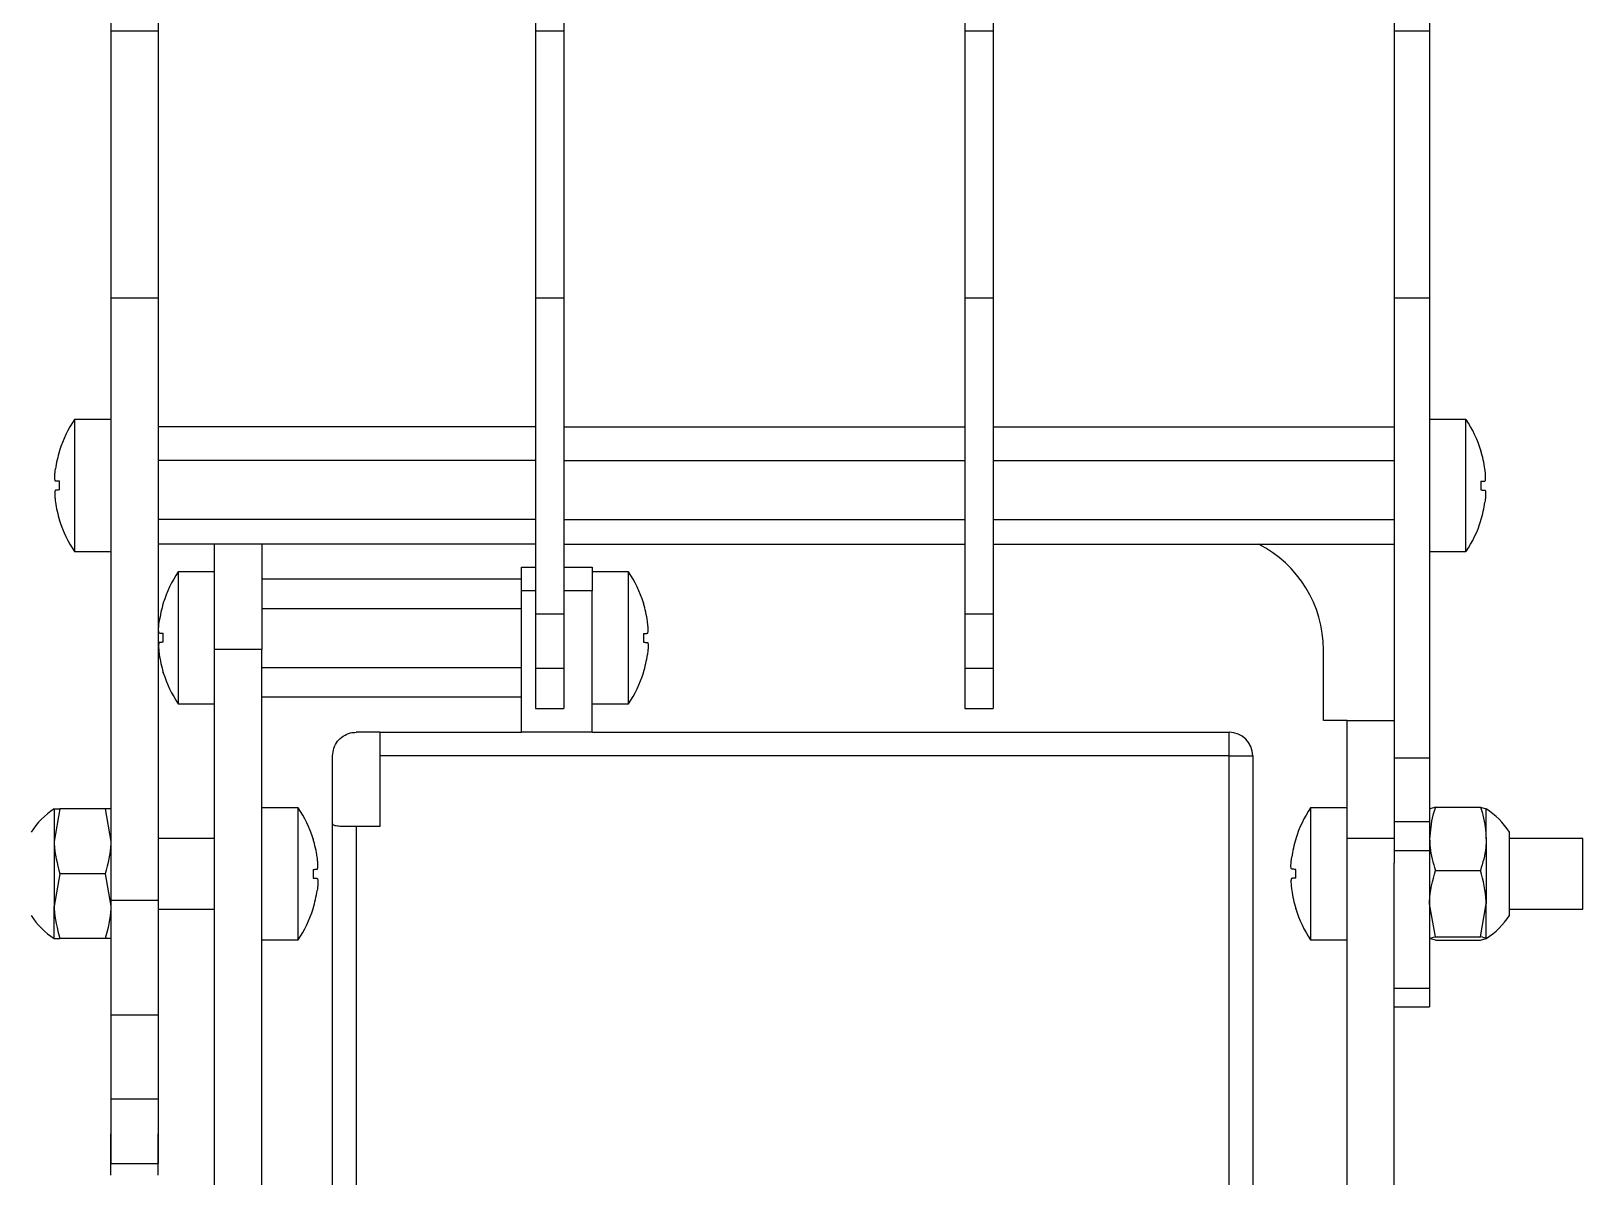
# Model space of a CAD drawing. Header units: millimetres. Extents: x 0 to 1189, y 0 to 841.
# Drawn here: x 268.7 to 334.5, y 312.5 to 361.1 of the extents above; entities that cross this region are included whole.
import ezdxf

# ---------------------------------------------------------------- set-up
doc = ezdxf.new("R2010")
doc.units = ezdxf.units.MM

msp = doc.modelspace()

# ---------------------------------------------------------------- linework, layer by layer
at = {"color": 7, "linetype": 'Continuous', "lineweight": 25}
for p, q in [((274.102, 361.109), (272.102, 361.109)), ((291.302, 361.109), (290.102, 361.109)), ((309.502, 361.109), (308.302, 361.109)), ((328.002, 361.109), (326.502, 361.109)), ((274.102, 349.78), (272.102, 349.78)), ((291.302, 349.78), (290.102, 349.78)), ((309.502, 349.78), (308.302, 349.78)), ((328.002, 349.78), (326.502, 349.78)), ((272.102, 344.643), (270.559, 344.643)), ((270.559, 344.643), (270.559, 339.043)), ((290.102, 344.333), (274.102, 344.333)), ((291.302, 344.333), (308.302, 344.333)), ((309.502, 344.333), (326.502, 344.333)), ((329.544, 344.643), (328.002, 344.643)), ((329.544, 339.043), (329.544, 344.643)), ((269.926, 343.324), (269.926, 343.312)), ((290.102, 342.899), (274.102, 342.899)), ((291.302, 342.899), (308.302, 342.899)), ((309.502, 342.899), (326.502, 342.899)), ((330.177, 343.324), (330.177, 343.312)), ((269.926, 341.656), (269.926, 342.029)), ((330.177, 342.029), (330.177, 341.656)), ((269.926, 340.361), (269.926, 340.373)), ((290.102, 340.409), (274.102, 340.409)), ((291.302, 340.409), (308.302, 340.409)), ((309.502, 340.409), (326.502, 340.409)), ((330.177, 340.361), (330.177, 340.373)), ((270.559, 339.043), (272.102, 339.043)), ((290.102, 339.352), (274.102, 339.352)), ((276.502, 334.887), (276.502, 339.352)), ((278.502, 339.352), (278.502, 334.887)), ((291.302, 339.352), (308.302, 339.352)), ((309.502, 339.352), (326.502, 339.352)), ((328.002, 339.043), (329.544, 339.043)), ((276.502, 338.187), (274.959, 338.187)), ((274.959, 338.187), (274.959, 332.587)), ((289.502, 337.387), (289.502, 338.387)), ((289.502, 338.387), (290.102, 338.387)), ((291.302, 338.387), (292.502, 338.387)), ((292.502, 338.387), (292.502, 337.387)), ((294.044, 338.187), (292.502, 338.187)), ((294.044, 332.587), (294.044, 338.187)), ((278.502, 337.887), (289.502, 337.887)), ((274.326, 336.868), (274.326, 336.856)), ((289.502, 331.387), (289.502, 337.387)), ((292.502, 331.387), (292.502, 337.387)), ((294.677, 336.868), (294.677, 336.856)), ((278.502, 336.637), (289.502, 336.637)), ((291.302, 336.387), (290.102, 336.387)), ((290.102, 336.387), (290.102, 334.084)), ((291.302, 336.387), (291.302, 334.084)), ((309.502, 336.387), (308.302, 336.387)), ((308.302, 336.387), (308.302, 334.084)), ((309.502, 336.387), (309.502, 334.084)), ((274.326, 335.2), (274.326, 335.573)), ((294.677, 335.573), (294.677, 335.2)), ((278.502, 334.887), (276.502, 334.887)), ((276.502, 287.887), (276.502, 334.887)), ((278.502, 287.887), (278.502, 334.887)), ((323.502, 331.887), (323.502, 334.887)), ((274.326, 333.905), (274.326, 333.917)), ((278.502, 334.137), (289.502, 334.137)), ((291.302, 334.084), (290.102, 334.084)), ((290.102, 334.084), (290.102, 332.391)), ((291.302, 334.084), (291.302, 332.391)), ((294.677, 333.905), (294.677, 333.917)), ((309.502, 334.084), (308.302, 334.084)), ((308.302, 334.084), (308.302, 332.391)), ((309.502, 334.084), (309.502, 332.391)), ((278.502, 332.887), (289.502, 332.887)), ((274.959, 332.587), (276.502, 332.587)), ((290.102, 332.391), (291.302, 332.391)), ((292.502, 332.587), (294.044, 332.587)), ((308.302, 332.391), (309.502, 332.391)), ((324.502, 331.887), (323.502, 331.887)), ((324.502, 326.887), (324.502, 331.887)), ((324.502, 331.887), (326.502, 331.887)), ((283.502, 331.387), (282.502, 331.387)), ((283.502, 331.387), (283.502, 330.387)), ((283.502, 331.387), (289.502, 331.387)), ((292.502, 331.387), (289.502, 331.387)), ((292.502, 331.387), (319.502, 331.387)), ((319.502, 330.387), (319.502, 331.387)), ((281.502, 327.514), (281.502, 330.387)), ((319.502, 330.387), (283.502, 330.387)), ((283.502, 330.387), (283.502, 327.387)), ((319.502, 330.387), (320.502, 330.387)), ((319.502, 292.387), (319.502, 330.387)), ((320.502, 330.387), (320.502, 292.387)), ((328.002, 330.287), (326.502, 330.287)), ((326.502, 330.287), (326.502, 327.586)), ((328.002, 330.287), (328.002, 327.586)), ((269.947, 328.137), (269.702, 326.762)), ((269.702, 328.137), (269.702, 326.762)), ((271.856, 328.137), (269.947, 328.137)), ((271.856, 328.137), (272.102, 326.762)), ((280.044, 328.187), (278.502, 328.187)), ((280.044, 322.587), (280.044, 328.187)), ((324.502, 328.187), (322.959, 328.187)), ((322.959, 328.187), (322.959, 322.587)), ((328.247, 328.204), (328.022, 328.14)), ((328.247, 328.204), (330.156, 328.204)), ((330.156, 328.204), (330.402, 328.134)), ((330.402, 326.866), (330.402, 328.137)), ((281.502, 295.26), (281.502, 327.514)), ((282.502, 327.387), (282.502, 295.387)), ((283.502, 327.387), (282.502, 327.387)), ((328.002, 327.586), (326.502, 327.586)), ((331.384, 323.62), (331.384, 327.153)), ((269.702, 326.762), (269.702, 324.012)), ((276.502, 326.887), (274.102, 326.887)), ((280.677, 326.868), (280.677, 326.856)), ((322.326, 326.868), (322.326, 326.856)), ((326.502, 326.887), (324.502, 326.887)), ((324.502, 295.887), (324.502, 326.887)), ((328.002, 326.353), (326.502, 326.353)), ((326.502, 326.353), (326.502, 325.84)), ((328.002, 326.866), (328.002, 326.353)), ((328.002, 326.353), (328.002, 320.519)), ((330.402, 326.866), (330.402, 324.118)), ((334.502, 326.887), (331.384, 326.887)), ((334.502, 323.887), (334.502, 326.887)), ((326.502, 300.781), (326.502, 325.84)), ((269.947, 325.387), (269.702, 324.012)), ((271.856, 325.387), (269.947, 325.387)), ((271.856, 325.387), (272.102, 324.012)), ((280.677, 325.573), (280.677, 325.2)), ((322.326, 325.2), (322.326, 325.573)), ((328.247, 325.527), (330.156, 325.527)), ((269.702, 322.637), (269.702, 324.012)), ((274.102, 324.252), (272.102, 324.252)), ((272.102, 324.252), (272.102, 319.395)), ((274.102, 324.252), (274.102, 319.395)), ((274.102, 323.887), (276.502, 323.887)), ((280.677, 323.905), (280.677, 323.917)), ((322.326, 323.905), (322.326, 323.917)), ((328.247, 322.71), (328.002, 324.118)), ((330.156, 322.71), (330.402, 324.118)), ((330.402, 322.639), (330.402, 324.118)), ((331.384, 323.887), (334.502, 323.887)), ((271.856, 322.637), (269.947, 322.637)), ((278.502, 322.587), (280.044, 322.587)), ((322.959, 322.587), (324.502, 322.587)), ((328.247, 322.569), (328.02, 322.634)), ((328.247, 322.71), (330.156, 322.71)), ((328.247, 322.569), (330.156, 322.569)), ((330.156, 322.569), (330.402, 322.639)), ((328.002, 320.519), (326.502, 320.519)), ((328.002, 320.519), (328.002, 319.753)), ((326.502, 319.753), (328.002, 319.753)), ((274.102, 319.395), (272.102, 319.395)), ((272.102, 315.845), (274.102, 315.845)), ((272.102, 313.105), (274.102, 313.105))]:
    msp.add_line(p, q, dxfattribs=at)
at = {"color": 8, "linetype": 'Continuous', "lineweight": 25}
for p, q in [((290.102, 337.387), (289.502, 337.387)), ((292.502, 337.387), (291.302, 337.387))]:
    msp.add_line(p, q, dxfattribs=at)
at = {"color": 7, "linetype": 'Continuous', "lineweight": 25, "flags": 128}
for points in [[(269.926, 342.029), (269.899, 342.03), (269.873, 342.031), (269.848, 342.032), (269.826, 342.033), (269.806, 342.033), (269.787, 342.034), (269.771, 342.035), (269.756, 342.035)], [(269.926, 341.656), (269.899, 341.655), (269.873, 341.654), (269.848, 341.653), (269.826, 341.652), (269.806, 341.652), (269.787, 341.651), (269.771, 341.65), (269.756, 341.65)], [(330.177, 342.029), (330.205, 342.03), (330.231, 342.031), (330.255, 342.032), (330.277, 342.033), (330.298, 342.033), (330.316, 342.034), (330.333, 342.035), (330.348, 342.035)], [(330.177, 341.656), (330.205, 341.655), (330.231, 341.654), (330.255, 341.653), (330.277, 341.652), (330.298, 341.652), (330.316, 341.651), (330.333, 341.65), (330.348, 341.65)], [(274.326, 335.573), (274.299, 335.574), (274.273, 335.575), (274.248, 335.576), (274.226, 335.577), (274.206, 335.577), (274.187, 335.578), (274.171, 335.579), (274.156, 335.579)], [(294.677, 335.573), (294.705, 335.574), (294.731, 335.575), (294.755, 335.576), (294.777, 335.577), (294.798, 335.577), (294.816, 335.578), (294.833, 335.579), (294.848, 335.579)], [(274.326, 335.2), (274.299, 335.199), (274.273, 335.198), (274.248, 335.197), (274.226, 335.196), (274.206, 335.196), (274.187, 335.195), (274.171, 335.194), (274.156, 335.194)], [(294.677, 335.2), (294.705, 335.199), (294.731, 335.198), (294.755, 335.197), (294.777, 335.196), (294.798, 335.196), (294.816, 335.195), (294.833, 335.194), (294.848, 335.194)], [(280.677, 325.573), (280.705, 325.574), (280.731, 325.575), (280.755, 325.576), (280.777, 325.577), (280.798, 325.577), (280.816, 325.578), (280.833, 325.579), (280.848, 325.579)], [(280.677, 325.2), (280.705, 325.199), (280.731, 325.198), (280.755, 325.197), (280.777, 325.196), (280.798, 325.196), (280.816, 325.195), (280.833, 325.194), (280.848, 325.194)], [(322.326, 325.573), (322.299, 325.574), (322.273, 325.575), (322.248, 325.576), (322.226, 325.577), (322.206, 325.577), (322.187, 325.578), (322.171, 325.579), (322.156, 325.579)], [(322.326, 325.2), (322.299, 325.199), (322.273, 325.198), (322.248, 325.197), (322.226, 325.196), (322.206, 325.196), (322.187, 325.195), (322.171, 325.194), (322.156, 325.194)]]:
    msp.add_lwpolyline(points, dxfattribs=at)
at = {"color": 7, "linetype": 'Continuous', "lineweight": 25}
for centre, radius, start, end in [((274.702, 341.843), 5, 145.9442, 162.76232), ((325.402, 341.843), 5, 17.23768, 34.0558), ((274.708, 341.844), 5.002, 162.92217, 171.9323), ((325.395, 341.843), 5.002, 8.06788, 17.07765), ((274.708, 341.842), 5.002, 188.06764, 197.07789), ((325.396, 341.842), 5.002, 342.92229, 351.93218), ((274.702, 341.843), 5, 197.23768, 214.0558), ((325.402, 341.843), 5, 325.9442, 342.76232), ((318.502, 334.887), 5, 0, 63.2668), ((279.102, 335.387), 5, 145.9442, 162.76232), ((289.902, 335.387), 5, 17.23768, 34.0558), ((279.108, 335.387), 5.002, 162.92218, 171.93229), ((289.896, 335.387), 5.002, 8.06768, 17.07785), ((279.108, 335.386), 5.002, 188.06762, 197.07791), ((289.896, 335.386), 5.002, 342.92206, 351.93241), ((279.102, 335.387), 5, 197.23768, 214.0558), ((289.902, 335.387), 5, 325.9442, 342.76232), ((319.502, 330.387), 1, 0, 90), ((271.473, 325.387), 3.271, 122.77908, 147.31966), ((275.902, 325.387), 5, 17.23768, 34.0558), ((327.102, 325.387), 5, 145.9442, 162.76232), ((328.631, 325.387), 3.271, 32.68034, 57.22092), ((275.896, 325.387), 5.002, 8.06767, 17.07786), ((327.108, 325.388), 5.002, 162.92194, 171.93253), ((275.895, 325.386), 5.002, 342.92243, 351.93204), ((327.108, 325.386), 5.002, 188.06776, 197.07777), ((275.902, 325.387), 5, 325.9442, 342.76232), ((327.102, 325.387), 5, 197.23768, 214.0558), ((271.473, 325.387), 3.271, 212.68034, 237.22092), ((328.631, 325.387), 3.271, 302.77908, 327.31966)]:
    msp.add_arc(centre, radius, start, end, dxfattribs=at)
for points, knots in [([(272.102, 365.93), (272.102, 365.882), (272.102, 365.778), (272.102, 365.46), (272.102, 364.952), (272.102, 364.279), (272.102, 363.486), (272.102, 362.971), (272.102, 362.627), (272.102, 362.364), (272.102, 362.245), (272.102, 362.044), (272.102, 361.707), (272.102, 361.433), (272.102, 361.223), (272.102, 361.109)], [0, 0, 0, 0, 0.043344, 0.09474, 0.149126, 0.258863, 0.361309, 0.465781, 0.573411, 0.678021, 0.785298, 0.885726, 0.919084, 0.955975, 1, 1, 1, 1]), ([(274.102, 365.93), (274.102, 365.882), (274.102, 365.778), (274.102, 365.46), (274.102, 364.952), (274.102, 364.279), (274.102, 363.486), (274.102, 362.971), (274.102, 362.627), (274.102, 362.364), (274.102, 362.245), (274.102, 362.044), (274.102, 361.707), (274.102, 361.433), (274.102, 361.223), (274.102, 361.109)], [0, 0, 0, 0, 0.043344, 0.09474, 0.149126, 0.258863, 0.361309, 0.465781, 0.573411, 0.678021, 0.785298, 0.885726, 0.919084, 0.955975, 1, 1, 1, 1]), ([(290.102, 365.93), (290.102, 365.882), (290.102, 365.778), (290.102, 365.46), (290.102, 364.952), (290.102, 364.279), (290.102, 363.486), (290.102, 362.971), (290.102, 362.627), (290.102, 362.364), (290.102, 362.245), (290.102, 362.044), (290.102, 361.707), (290.102, 361.433), (290.102, 361.223), (290.102, 361.109)], [0, 0, 0, 0, 0.043344, 0.09474, 0.149126, 0.258863, 0.361309, 0.465781, 0.573411, 0.678021, 0.785298, 0.885726, 0.919084, 0.955975, 1, 1, 1, 1]), ([(291.302, 365.93), (291.302, 365.882), (291.302, 365.778), (291.302, 365.46), (291.302, 364.952), (291.302, 364.279), (291.302, 363.486), (291.302, 362.971), (291.302, 362.627), (291.302, 362.364), (291.302, 362.245), (291.302, 362.044), (291.302, 361.707), (291.302, 361.433), (291.302, 361.223), (291.302, 361.109)], [0, 0, 0, 0, 0.043344, 0.09474, 0.149126, 0.258863, 0.361309, 0.465781, 0.573411, 0.678021, 0.785298, 0.885726, 0.919084, 0.955975, 1, 1, 1, 1]), ([(308.302, 365.93), (308.302, 365.882), (308.302, 365.778), (308.302, 365.46), (308.302, 364.952), (308.302, 364.279), (308.302, 363.486), (308.302, 362.971), (308.302, 362.627), (308.302, 362.364), (308.302, 362.245), (308.302, 362.044), (308.302, 361.707), (308.302, 361.433), (308.302, 361.223), (308.302, 361.109)], [0, 0, 0, 0, 0.043344, 0.09474, 0.149126, 0.258863, 0.361309, 0.465781, 0.573411, 0.678021, 0.785298, 0.885726, 0.919084, 0.955975, 1, 1, 1, 1]), ([(309.502, 365.93), (309.502, 365.882), (309.502, 365.778), (309.502, 365.46), (309.502, 364.952), (309.502, 364.279), (309.502, 363.486), (309.502, 362.971), (309.502, 362.627), (309.502, 362.364), (309.502, 362.245), (309.502, 362.044), (309.502, 361.707), (309.502, 361.433), (309.502, 361.223), (309.502, 361.109)], [0, 0, 0, 0, 0.043344, 0.09474, 0.149126, 0.258863, 0.361309, 0.465781, 0.573411, 0.678021, 0.785298, 0.885726, 0.919084, 0.955975, 1, 1, 1, 1]), ([(326.502, 365.93), (326.502, 365.882), (326.502, 365.778), (326.502, 365.46), (326.502, 364.952), (326.502, 364.279), (326.502, 363.486), (326.502, 362.971), (326.502, 362.627), (326.502, 362.364), (326.502, 362.245), (326.502, 362.044), (326.502, 361.707), (326.502, 361.433), (326.502, 361.223), (326.502, 361.109)], [0, 0, 0, 0, 0.043344, 0.09474, 0.149126, 0.258863, 0.361309, 0.465781, 0.573411, 0.678021, 0.785298, 0.885726, 0.919084, 0.955975, 1, 1, 1, 1]), ([(328.002, 365.93), (328.002, 365.882), (328.002, 365.778), (328.002, 365.46), (328.002, 364.952), (328.002, 364.279), (328.002, 363.486), (328.002, 362.971), (328.002, 362.627), (328.002, 362.364), (328.002, 362.245), (328.002, 362.044), (328.002, 361.707), (328.002, 361.433), (328.002, 361.223), (328.002, 361.109)], [0, 0, 0, 0, 0.043344, 0.09474, 0.149126, 0.258863, 0.361309, 0.465781, 0.573411, 0.678021, 0.785298, 0.885726, 0.919084, 0.955975, 1, 1, 1, 1]), ([(272.102, 361.109), (272.102, 361.049), (272.102, 360.905), (272.102, 360.57), (272.102, 360.13), (272.102, 359.621), (272.102, 359.214), (272.102, 358.93), (272.102, 358.757), (272.102, 358.662), (272.102, 358.602), (272.102, 358.501), (272.102, 358.315), (272.102, 358.14), (272.102, 357.551), (272.102, 356.71), (272.102, 355.928), (272.102, 355.271), (272.102, 354.787), (272.102, 354.322), (272.102, 353.974), (272.102, 353.83), (272.102, 353.571), (272.102, 353.133), (272.102, 352.546), (272.102, 351.807), (272.102, 351.072), (272.102, 350.411), (272.102, 349.994), (272.102, 349.78)], [0, 0, 0, 0, 0.012264, 0.0296, 0.063689, 0.096613, 0.127506, 0.143144, 0.157517, 0.171802, 0.187218, 0.250271, 0.292016, 0.333202, 0.374467, 0.436421, 0.497892, 0.529877, 0.562186, 0.590555, 0.619533, 0.687717, 0.752059, 0.781628, 0.812372, 0.875471, 0.916877, 0.957378, 1, 1, 1, 1]), ([(274.102, 361.109), (274.102, 361.049), (274.102, 360.905), (274.102, 360.57), (274.102, 360.13), (274.102, 359.621), (274.102, 359.214), (274.102, 358.93), (274.102, 358.757), (274.102, 358.662), (274.102, 358.602), (274.102, 358.501), (274.102, 358.315), (274.102, 358.14), (274.102, 357.551), (274.102, 356.71), (274.102, 355.928), (274.102, 355.271), (274.102, 354.787), (274.102, 354.322), (274.102, 353.974), (274.102, 353.83), (274.102, 353.571), (274.102, 353.133), (274.102, 352.546), (274.102, 351.807), (274.102, 351.072), (274.102, 350.411), (274.102, 349.994), (274.102, 349.78)], [0, 0, 0, 0, 0.012264, 0.0296, 0.063689, 0.096613, 0.127506, 0.143144, 0.157517, 0.171802, 0.187218, 0.250271, 0.292016, 0.333202, 0.374467, 0.436421, 0.497892, 0.529877, 0.562186, 0.590555, 0.619533, 0.687717, 0.752059, 0.781628, 0.812372, 0.875471, 0.916877, 0.957378, 1, 1, 1, 1]), ([(290.102, 361.109), (290.102, 361.049), (290.102, 360.905), (290.102, 360.57), (290.102, 360.13), (290.102, 359.621), (290.102, 359.214), (290.102, 358.93), (290.102, 358.757), (290.102, 358.662), (290.102, 358.602), (290.102, 358.501), (290.102, 358.315), (290.102, 358.14), (290.102, 357.551), (290.102, 356.71), (290.102, 355.928), (290.102, 355.271), (290.102, 354.787), (290.102, 354.322), (290.102, 353.974), (290.102, 353.83), (290.102, 353.571), (290.102, 353.133), (290.102, 352.546), (290.102, 351.807), (290.102, 351.072), (290.102, 350.411), (290.102, 349.994), (290.102, 349.78)], [0, 0, 0, 0, 0.012264, 0.0296, 0.063689, 0.096613, 0.127506, 0.143144, 0.157517, 0.171802, 0.187218, 0.250271, 0.292016, 0.333202, 0.374467, 0.436421, 0.497892, 0.529877, 0.562186, 0.590555, 0.619533, 0.687717, 0.752059, 0.781628, 0.812372, 0.875471, 0.916877, 0.957378, 1, 1, 1, 1]), ([(291.302, 361.109), (291.302, 361.049), (291.302, 360.905), (291.302, 360.57), (291.302, 360.13), (291.302, 359.621), (291.302, 359.214), (291.302, 358.93), (291.302, 358.757), (291.302, 358.662), (291.302, 358.602), (291.302, 358.501), (291.302, 358.315), (291.302, 358.14), (291.302, 357.551), (291.302, 356.71), (291.302, 355.928), (291.302, 355.271), (291.302, 354.787), (291.302, 354.322), (291.302, 353.974), (291.302, 353.83), (291.302, 353.571), (291.302, 353.133), (291.302, 352.546), (291.302, 351.807), (291.302, 351.072), (291.302, 350.411), (291.302, 349.994), (291.302, 349.78)], [0, 0, 0, 0, 0.012264, 0.0296, 0.063689, 0.096613, 0.127506, 0.143144, 0.157517, 0.171802, 0.187218, 0.250271, 0.292016, 0.333202, 0.374467, 0.436421, 0.497892, 0.529877, 0.562186, 0.590555, 0.619533, 0.687717, 0.752059, 0.781628, 0.812372, 0.875471, 0.916877, 0.957378, 1, 1, 1, 1]), ([(308.302, 361.109), (308.302, 361.049), (308.302, 360.905), (308.302, 360.57), (308.302, 360.13), (308.302, 359.621), (308.302, 359.214), (308.302, 358.93), (308.302, 358.757), (308.302, 358.662), (308.302, 358.602), (308.302, 358.501), (308.302, 358.315), (308.302, 358.14), (308.302, 357.551), (308.302, 356.71), (308.302, 355.928), (308.302, 355.271), (308.302, 354.787), (308.302, 354.322), (308.302, 353.974), (308.302, 353.83), (308.302, 353.571), (308.302, 353.133), (308.302, 352.546), (308.302, 351.807), (308.302, 351.072), (308.302, 350.411), (308.302, 349.994), (308.302, 349.78)], [0, 0, 0, 0, 0.012264, 0.0296, 0.063689, 0.096613, 0.127506, 0.143144, 0.157517, 0.171802, 0.187218, 0.250271, 0.292016, 0.333202, 0.374467, 0.436421, 0.497892, 0.529877, 0.562186, 0.590555, 0.619533, 0.687717, 0.752059, 0.781628, 0.812372, 0.875471, 0.916877, 0.957378, 1, 1, 1, 1]), ([(309.502, 361.109), (309.502, 361.049), (309.502, 360.905), (309.502, 360.57), (309.502, 360.13), (309.502, 359.621), (309.502, 359.214), (309.502, 358.93), (309.502, 358.757), (309.502, 358.662), (309.502, 358.602), (309.502, 358.501), (309.502, 358.315), (309.502, 358.14), (309.502, 357.551), (309.502, 356.71), (309.502, 355.928), (309.502, 355.271), (309.502, 354.787), (309.502, 354.322), (309.502, 353.974), (309.502, 353.83), (309.502, 353.571), (309.502, 353.133), (309.502, 352.546), (309.502, 351.807), (309.502, 351.072), (309.502, 350.411), (309.502, 349.994), (309.502, 349.78)], [0, 0, 0, 0, 0.012264, 0.0296, 0.063689, 0.096613, 0.127506, 0.143144, 0.157517, 0.171802, 0.187218, 0.250271, 0.292016, 0.333202, 0.374467, 0.436421, 0.497892, 0.529877, 0.562186, 0.590555, 0.619533, 0.687717, 0.752059, 0.781628, 0.812372, 0.875471, 0.916877, 0.957378, 1, 1, 1, 1]), ([(326.502, 361.109), (326.502, 361.049), (326.502, 360.905), (326.502, 360.57), (326.502, 360.13), (326.502, 359.621), (326.502, 359.214), (326.502, 358.93), (326.502, 358.757), (326.502, 358.662), (326.502, 358.602), (326.502, 358.501), (326.502, 358.315), (326.502, 358.14), (326.502, 357.551), (326.502, 356.71), (326.502, 355.928), (326.502, 355.271), (326.502, 354.787), (326.502, 354.322), (326.502, 353.974), (326.502, 353.83), (326.502, 353.571), (326.502, 353.133), (326.502, 352.546), (326.502, 351.807), (326.502, 351.072), (326.502, 350.411), (326.502, 349.994), (326.502, 349.78)], [0, 0, 0, 0, 0.012264, 0.0296, 0.063689, 0.096613, 0.127506, 0.143144, 0.157517, 0.171802, 0.187218, 0.250271, 0.292016, 0.333202, 0.374467, 0.436421, 0.497892, 0.529877, 0.562186, 0.590555, 0.619533, 0.687717, 0.752059, 0.781628, 0.812372, 0.875471, 0.916877, 0.957378, 1, 1, 1, 1]), ([(328.002, 361.109), (328.002, 361.049), (328.002, 360.905), (328.002, 360.57), (328.002, 360.13), (328.002, 359.621), (328.002, 359.214), (328.002, 358.93), (328.002, 358.757), (328.002, 358.662), (328.002, 358.602), (328.002, 358.501), (328.002, 358.315), (328.002, 358.14), (328.002, 357.551), (328.002, 356.71), (328.002, 355.928), (328.002, 355.271), (328.002, 354.787), (328.002, 354.322), (328.002, 353.974), (328.002, 353.83), (328.002, 353.571), (328.002, 353.133), (328.002, 352.546), (328.002, 351.807), (328.002, 351.072), (328.002, 350.411), (328.002, 349.994), (328.002, 349.78)], [0, 0, 0, 0, 0.012264, 0.0296, 0.063689, 0.096613, 0.127506, 0.143144, 0.157517, 0.171802, 0.187218, 0.250271, 0.292016, 0.333202, 0.374467, 0.436421, 0.497892, 0.529877, 0.562186, 0.590555, 0.619533, 0.687717, 0.752059, 0.781628, 0.812372, 0.875471, 0.916877, 0.957378, 1, 1, 1, 1]), ([(272.102, 349.78), (272.102, 349.619), (272.102, 349.3), (272.102, 349.056), (272.102, 348.889), (272.102, 348.714), (272.102, 348.386), (272.102, 347.888), (272.102, 347.45), (272.102, 346.897), (272.102, 346.34), (272.102, 345.665), (272.102, 345.07), (272.102, 344.58), (272.102, 344.31), (272.102, 344.08), (272.102, 343.837), (272.102, 343.647), (272.102, 343.528), (272.102, 343.344), (272.102, 342.99), (272.102, 342.514), (272.102, 341.805), (272.102, 340.876), (272.102, 340.078), (272.102, 339.372), (272.102, 338.834), (272.102, 338.367), (272.102, 337.937), (272.102, 337.571), (272.102, 337.15), (272.102, 336.436), (272.102, 335.598), (272.102, 334.723), (272.102, 333.828), (272.102, 332.88), (272.102, 331.675), (272.102, 330.409), (272.102, 329.148), (272.102, 328.076), (272.102, 327.135), (272.102, 326.181), (272.102, 325.339), (272.102, 324.611), (272.102, 324.252)], [0, 0, 0, 0, 0.016048, 0.031841, 0.048226, 0.064063, 0.078761, 0.094244, 0.110498, 0.125367, 0.143044, 0.160706, 0.188192, 0.196127, 0.20367, 0.211386, 0.219505, 0.235466, 0.251039, 0.266407, 0.282107, 0.297749, 0.313447, 0.344612, 0.376259, 0.391526, 0.407121, 0.422781, 0.43842, 0.459888, 0.480544, 0.5002, 0.526832, 0.55312, 0.579106, 0.609859, 0.640523, 0.695283, 0.750087, 0.820174, 0.889734, 0.926421, 0.963785, 1, 1, 1, 1]), ([(274.102, 349.78), (274.102, 349.619), (274.102, 349.3), (274.102, 349.056), (274.102, 348.889), (274.102, 348.714), (274.102, 348.386), (274.102, 347.888), (274.102, 347.45), (274.102, 346.897), (274.102, 346.34), (274.102, 345.665), (274.102, 345.07), (274.102, 344.58), (274.102, 344.31), (274.102, 344.08), (274.102, 343.837), (274.102, 343.647), (274.102, 343.528), (274.102, 343.344), (274.102, 342.99), (274.102, 342.514), (274.102, 341.805), (274.102, 340.876), (274.102, 340.078), (274.102, 339.372), (274.102, 338.834), (274.102, 338.367), (274.102, 337.937), (274.102, 337.571), (274.102, 337.15), (274.102, 336.436), (274.102, 335.598), (274.102, 334.723), (274.102, 333.828), (274.102, 332.88), (274.102, 331.675), (274.102, 330.409), (274.102, 329.148), (274.102, 328.076), (274.102, 327.135), (274.102, 326.181), (274.102, 325.339), (274.102, 324.611), (274.102, 324.252)], [0, 0, 0, 0, 0.016048, 0.031841, 0.048226, 0.064063, 0.078761, 0.094244, 0.110498, 0.125367, 0.143044, 0.160706, 0.188192, 0.196127, 0.20367, 0.211386, 0.219505, 0.235466, 0.251039, 0.266407, 0.282107, 0.297749, 0.313447, 0.344612, 0.376259, 0.391526, 0.407121, 0.422781, 0.43842, 0.459888, 0.480544, 0.5002, 0.526832, 0.55312, 0.579106, 0.609859, 0.640523, 0.695283, 0.750087, 0.820174, 0.889734, 0.926421, 0.963785, 1, 1, 1, 1]), ([(290.102, 349.78), (290.102, 349.618), (290.102, 349.297), (290.102, 349.054), (290.102, 348.886), (290.102, 348.709), (290.102, 348.37), (290.102, 347.867), (290.102, 347.429), (290.102, 346.863), (290.102, 346.31), (290.102, 345.625), (290.102, 345.028), (290.102, 344.532), (290.102, 344.263), (290.102, 344.042), (290.102, 343.809), (290.102, 343.632), (290.102, 343.515), (290.102, 343.31), (290.102, 342.936), (290.102, 342.444), (290.102, 341.727), (290.102, 340.792), (290.102, 340.001), (290.102, 339.273), (290.102, 338.743), (290.102, 338.287), (290.102, 337.873), (290.102, 337.513), (290.102, 337.062), (290.102, 336.61), (290.102, 336.387)], [0, 0, 0, 0, 0.032073, 0.063665, 0.096428, 0.128033, 0.157392, 0.188455, 0.220931, 0.250512, 0.286053, 0.321234, 0.376317, 0.392045, 0.407074, 0.422669, 0.438985, 0.470761, 0.501847, 0.532594, 0.564037, 0.59527, 0.626707, 0.688975, 0.75226, 0.782654, 0.814055, 0.845236, 0.876663, 0.919625, 0.96037, 1, 1, 1, 1]), ([(291.302, 349.78), (291.302, 349.618), (291.302, 349.297), (291.302, 349.054), (291.302, 348.886), (291.302, 348.709), (291.302, 348.37), (291.302, 347.867), (291.302, 347.429), (291.302, 346.863), (291.302, 346.31), (291.302, 345.625), (291.302, 345.028), (291.302, 344.532), (291.302, 344.263), (291.302, 344.042), (291.302, 343.809), (291.302, 343.632), (291.302, 343.515), (291.302, 343.31), (291.302, 342.936), (291.302, 342.444), (291.302, 341.727), (291.302, 340.792), (291.302, 340.001), (291.302, 339.273), (291.302, 338.743), (291.302, 338.287), (291.302, 337.873), (291.302, 337.513), (291.302, 337.062), (291.302, 336.61), (291.302, 336.387)], [0, 0, 0, 0, 0.032073, 0.063665, 0.096428, 0.128033, 0.157392, 0.188455, 0.220931, 0.250512, 0.286053, 0.321234, 0.376317, 0.392045, 0.407074, 0.422669, 0.438985, 0.470761, 0.501847, 0.532594, 0.564037, 0.59527, 0.626707, 0.688975, 0.75226, 0.782654, 0.814055, 0.845236, 0.876663, 0.919625, 0.96037, 1, 1, 1, 1]), ([(308.302, 349.78), (308.302, 349.618), (308.302, 349.297), (308.302, 349.054), (308.302, 348.886), (308.302, 348.709), (308.302, 348.37), (308.302, 347.867), (308.302, 347.429), (308.302, 346.863), (308.302, 346.31), (308.302, 345.625), (308.302, 345.028), (308.302, 344.532), (308.302, 344.263), (308.302, 344.042), (308.302, 343.809), (308.302, 343.632), (308.302, 343.515), (308.302, 343.31), (308.302, 342.936), (308.302, 342.444), (308.302, 341.727), (308.302, 340.792), (308.302, 340.001), (308.302, 339.273), (308.302, 338.743), (308.302, 338.287), (308.302, 337.873), (308.302, 337.513), (308.302, 337.062), (308.302, 336.61), (308.302, 336.387)], [0, 0, 0, 0, 0.032073, 0.063665, 0.096428, 0.128033, 0.157392, 0.188455, 0.220931, 0.250512, 0.286053, 0.321234, 0.376317, 0.392045, 0.407074, 0.422669, 0.438985, 0.470761, 0.501847, 0.532594, 0.564037, 0.59527, 0.626707, 0.688975, 0.75226, 0.782654, 0.814055, 0.845236, 0.876663, 0.919625, 0.96037, 1, 1, 1, 1]), ([(309.502, 349.78), (309.502, 349.618), (309.502, 349.297), (309.502, 349.054), (309.502, 348.886), (309.502, 348.709), (309.502, 348.37), (309.502, 347.867), (309.502, 347.429), (309.502, 346.863), (309.502, 346.31), (309.502, 345.625), (309.502, 345.028), (309.502, 344.532), (309.502, 344.263), (309.502, 344.042), (309.502, 343.809), (309.502, 343.632), (309.502, 343.515), (309.502, 343.31), (309.502, 342.936), (309.502, 342.444), (309.502, 341.727), (309.502, 340.792), (309.502, 340.001), (309.502, 339.273), (309.502, 338.743), (309.502, 338.287), (309.502, 337.873), (309.502, 337.513), (309.502, 337.062), (309.502, 336.61), (309.502, 336.387)], [0, 0, 0, 0, 0.032073, 0.063665, 0.096428, 0.128033, 0.157392, 0.188455, 0.220931, 0.250512, 0.286053, 0.321234, 0.376317, 0.392045, 0.407074, 0.422669, 0.438985, 0.470761, 0.501847, 0.532594, 0.564037, 0.59527, 0.626707, 0.688975, 0.75226, 0.782654, 0.814055, 0.845236, 0.876663, 0.919625, 0.96037, 1, 1, 1, 1]), ([(326.502, 349.78), (326.502, 349.628), (326.502, 349.327), (326.502, 349.083), (326.502, 348.89), (326.502, 348.706), (326.502, 348.071), (326.502, 347.457), (326.502, 346.667), (326.502, 345.992), (326.502, 345.37), (326.502, 344.882), (326.502, 344.501), (326.502, 344.131), (326.502, 343.788), (326.502, 343.583), (326.502, 343.41), (326.502, 342.89), (326.502, 342.159), (326.502, 341.396), (326.502, 340.637), (326.502, 339.972), (326.502, 339.206), (326.502, 338.482), (326.502, 337.933), (326.502, 337.525), (326.502, 337.052), (326.502, 336.323), (326.502, 335.325), (326.502, 334.125), (326.502, 332.698), (326.502, 331.361), (326.502, 330.645), (326.502, 330.287)], [0, 0, 0, 0, 0.021504, 0.042504, 0.064336, 0.095919, 0.125474, 0.157826, 0.187177, 0.219365, 0.250188, 0.266133, 0.281904, 0.296964, 0.313093, 0.344738, 0.375591, 0.406854, 0.438038, 0.469457, 0.500682, 0.532526, 0.562988, 0.594338, 0.625576, 0.65783, 0.688427, 0.71828, 0.7504, 0.812934, 0.875379, 0.937656, 1, 1, 1, 1]), ([(328.002, 349.78), (328.002, 349.628), (328.002, 349.327), (328.002, 349.083), (328.002, 348.89), (328.002, 348.706), (328.002, 348.071), (328.002, 347.457), (328.002, 346.667), (328.002, 345.992), (328.002, 345.37), (328.002, 344.882), (328.002, 344.501), (328.002, 344.131), (328.002, 343.788), (328.002, 343.583), (328.002, 343.41), (328.002, 342.89), (328.002, 342.159), (328.002, 341.396), (328.002, 340.637), (328.002, 339.972), (328.002, 339.206), (328.002, 338.482), (328.002, 337.933), (328.002, 337.525), (328.002, 337.052), (328.002, 336.323), (328.002, 335.325), (328.002, 334.125), (328.002, 332.698), (328.002, 331.361), (328.002, 330.645), (328.002, 330.287)], [0, 0, 0, 0, 0.021504, 0.042504, 0.064336, 0.095919, 0.125474, 0.157826, 0.187177, 0.219365, 0.250188, 0.266133, 0.281904, 0.296964, 0.313093, 0.344738, 0.375591, 0.406854, 0.438038, 0.469457, 0.500682, 0.532526, 0.562988, 0.594338, 0.625576, 0.65783, 0.688427, 0.71828, 0.7504, 0.812934, 0.875379, 0.937656, 1, 1, 1, 1]), ([(269.756, 342.035), (269.749, 342.041), (269.734, 342.053), (269.724, 342.141), (269.726, 342.269), (269.738, 342.412), (269.75, 342.507), (269.755, 342.546)], [0, 0, 0, 0, 0.214784, 0.429925, 0.642623, 0.854311, 1, 1, 1, 1]), ([(330.348, 342.035), (330.355, 342.041), (330.37, 342.053), (330.379, 342.141), (330.377, 342.269), (330.366, 342.412), (330.353, 342.507), (330.348, 342.546)], [0, 0, 0, 0, 0.214783, 0.429925, 0.642623, 0.854311, 1, 1, 1, 1]), ([(269.756, 341.65), (269.749, 341.644), (269.734, 341.633), (269.724, 341.545), (269.726, 341.416), (269.738, 341.273), (269.75, 341.178), (269.755, 341.14)], [0, 0, 0, 0, 0.2147844, 0.4299247, 0.6426227, 0.8543106, 1, 1, 1, 1]), ([(330.348, 341.65), (330.355, 341.644), (330.37, 341.633), (330.379, 341.545), (330.377, 341.416), (330.366, 341.273), (330.353, 341.178), (330.348, 341.14)], [0, 0, 0, 0, 0.2147839, 0.4299245, 0.6426226, 0.8543106, 1, 1, 1, 1]), ([(274.156, 335.579), (274.149, 335.585), (274.134, 335.597), (274.124, 335.684), (274.126, 335.813), (274.138, 335.956), (274.15, 336.051), (274.155, 336.089)], [0, 0, 0, 0, 0.214786, 0.429924, 0.642626, 0.854308, 1, 1, 1, 1]), ([(294.848, 335.579), (294.855, 335.585), (294.87, 335.597), (294.879, 335.684), (294.877, 335.813), (294.866, 335.956), (294.853, 336.051), (294.848, 336.089)], [0, 0, 0, 0, 0.214785, 0.429924, 0.642626, 0.854308, 1, 1, 1, 1]), ([(274.156, 335.194), (274.149, 335.188), (274.134, 335.176), (274.124, 335.089), (274.126, 334.96), (274.138, 334.817), (274.15, 334.722), (274.155, 334.684)], [0, 0, 0, 0, 0.214786, 0.429927, 0.6426255, 0.8543128, 1, 1, 1, 1]), ([(294.848, 335.194), (294.855, 335.188), (294.87, 335.176), (294.879, 335.089), (294.877, 334.96), (294.866, 334.817), (294.853, 334.722), (294.848, 334.684)], [0, 0, 0, 0, 0.214786, 0.429927, 0.642625, 0.854313, 1, 1, 1, 1]), ([(281.502, 330.387), (281.512, 330.496), (281.533, 330.715), (281.699, 331.013), (281.947, 331.24), (282.229, 331.367), (282.421, 331.381), (282.502, 331.387)], [0, 0, 0, 0, 0.212793, 0.425776, 0.635364, 0.846331, 1, 1, 1, 1]), ([(269.702, 328.137), (269.705, 328.137), (269.719, 328.137), (269.851, 328.137), (269.947, 328.137)], [0, 0, 0, 0, 0.268634, 1, 1, 1, 1]), ([(272.102, 328.137), (272.098, 328.137), (272.085, 328.137), (271.953, 328.137), (271.856, 328.137)], [0, 0, 0, 0, 0.268633, 1, 1, 1, 1]), ([(328.247, 328.204), (328.21, 328.092), (328.066, 327.656), (328.029, 327.202), (328.002, 326.866)], [0, 0, 0, 0, 0.257552, 1, 1, 1, 1]), ([(330.156, 328.204), (330.193, 328.092), (330.337, 327.656), (330.374, 327.202), (330.402, 326.866)], [0, 0, 0, 0, 0.257552, 1, 1, 1, 1]), ([(282.502, 327.387), (282.389, 327.386), (282.165, 327.386), (281.865, 327.39), (281.641, 327.41), (281.519, 327.451), (281.507, 327.495), (281.502, 327.514)], [0, 0, 0, 0, 0.213206, 0.426428, 0.639054, 0.849405, 1, 1, 1, 1]), ([(326.502, 327.586), (326.502, 327.376), (326.502, 327), (326.502, 326.551), (326.502, 326.353)], [0, 0, 0, 0, 0.558667, 1, 1, 1, 1]), ([(328.002, 327.586), (328.002, 327.376), (328.002, 327), (328.002, 326.551), (328.002, 326.353)], [0, 0, 0, 0, 0.558667, 1, 1, 1, 1]), ([(269.702, 326.762), (269.702, 326.729), (269.705, 326.265), (269.831, 325.81), (269.947, 325.387)], [0, 0, 0, 0, 0.07015, 1, 1, 1, 1]), ([(272.102, 326.762), (272.101, 326.729), (272.098, 326.265), (271.973, 325.81), (271.856, 325.387)], [0, 0, 0, 0, 0.070149, 1, 1, 1, 1]), ([(328.002, 326.866), (328.005, 326.744), (328.019, 326.291), (328.151, 325.85), (328.247, 325.527)], [0, 0, 0, 0, 0.268634, 1, 1, 1, 1]), ([(330.402, 326.866), (330.398, 326.744), (330.385, 326.291), (330.253, 325.85), (330.156, 325.527)], [0, 0, 0, 0, 0.268634, 1, 1, 1, 1]), ([(280.848, 325.579), (280.855, 325.585), (280.87, 325.597), (280.879, 325.684), (280.877, 325.813), (280.866, 325.956), (280.853, 326.051), (280.848, 326.089)], [0, 0, 0, 0, 0.214785, 0.429927, 0.642625, 0.854313, 1, 1, 1, 1]), ([(322.156, 325.579), (322.149, 325.585), (322.134, 325.597), (322.124, 325.684), (322.126, 325.813), (322.138, 325.956), (322.15, 326.051), (322.155, 326.089)], [0, 0, 0, 0, 0.214785, 0.429927, 0.642625, 0.854313, 1, 1, 1, 1]), ([(280.848, 325.194), (280.855, 325.188), (280.87, 325.176), (280.879, 325.089), (280.877, 324.96), (280.866, 324.817), (280.853, 324.722), (280.848, 324.684)], [0, 0, 0, 0, 0.214784, 0.429925, 0.642622, 0.854309, 1, 1, 1, 1]), ([(322.156, 325.194), (322.149, 325.188), (322.134, 325.176), (322.124, 325.089), (322.126, 324.96), (322.138, 324.817), (322.15, 324.722), (322.155, 324.684)], [0, 0, 0, 0, 0.214784, 0.429925, 0.642622, 0.854309, 1, 1, 1, 1]), ([(328.002, 324.118), (328.002, 324.152), (328.005, 324.628), (328.131, 325.094), (328.247, 325.527)], [0, 0, 0, 0, 0.07015, 1, 1, 1, 1]), ([(330.402, 324.118), (330.401, 324.152), (330.398, 324.628), (330.273, 325.094), (330.156, 325.527)], [0, 0, 0, 0, 0.07015, 1, 1, 1, 1]), ([(269.702, 324.012), (269.702, 323.979), (269.705, 323.515), (269.831, 323.06), (269.947, 322.637)], [0, 0, 0, 0, 0.070152, 1, 1, 1, 1]), ([(272.102, 324.012), (272.101, 323.979), (272.098, 323.515), (271.973, 323.06), (271.856, 322.637)], [0, 0, 0, 0, 0.070152, 1, 1, 1, 1]), ([(269.702, 322.637), (269.705, 322.637), (269.719, 322.637), (269.851, 322.637), (269.947, 322.637)], [0, 0, 0, 0, 0.268634, 1, 1, 1, 1]), ([(272.102, 322.637), (272.098, 322.637), (272.085, 322.637), (271.953, 322.637), (271.856, 322.637)], [0, 0, 0, 0, 0.268633, 1, 1, 1, 1]), ([(328.002, 322.639), (328.002, 322.641), (328.005, 322.665), (328.131, 322.688), (328.247, 322.71)], [0, 0, 0, 0, 0.07015, 1, 1, 1, 1]), ([(330.402, 322.639), (330.401, 322.641), (330.398, 322.665), (330.273, 322.688), (330.156, 322.71)], [0, 0, 0, 0, 0.07015, 1, 1, 1, 1]), ([(272.102, 319.395), (272.102, 319.261), (272.102, 318.986), (272.102, 318.439), (272.102, 317.921), (272.102, 317.187), (272.102, 316.587), (272.102, 316.149), (272.102, 315.921), (272.102, 315.813), (272.102, 315.846), (272.102, 315.846)], [0, 0, 0, 0, 0.09002, 0.183871, 0.393629, 0.591323, 0.693607, 0.78988, 0.891629, 0.998344, 1, 1, 1, 1]), ([(274.102, 319.395), (274.102, 319.261), (274.102, 318.986), (274.102, 318.439), (274.102, 317.921), (274.102, 317.187), (274.102, 316.587), (274.102, 316.149), (274.102, 315.921), (274.102, 315.813), (274.102, 315.846), (274.102, 315.846)], [0, 0, 0, 0, 0.09002, 0.183871, 0.393629, 0.591323, 0.693607, 0.78988, 0.891629, 0.998344, 1, 1, 1, 1]), ([(272.102, 315.845), (272.102, 315.808), (272.102, 315.57), (272.102, 315.157), (272.102, 314.606), (272.102, 314.082), (272.102, 313.63), (272.102, 313.297), (272.102, 313.147), (272.102, 313.094), (272.102, 313.113), (272.102, 313.117)], [0, 0, 0, 0, 0.034578, 0.22071, 0.40722, 0.552109, 0.704974, 0.848696, 0.915282, 0.981771, 1, 1, 1, 1]), ([(274.102, 315.845), (274.102, 315.808), (274.102, 315.57), (274.102, 315.157), (274.102, 314.606), (274.102, 314.082), (274.102, 313.63), (274.102, 313.297), (274.102, 313.147), (274.102, 313.094), (274.102, 313.113), (274.102, 313.117)], [0, 0, 0, 0, 0.034578, 0.22071, 0.40722, 0.552109, 0.704974, 0.848696, 0.915282, 0.981771, 1, 1, 1, 1]), ([(272.102, 312.612), (272.102, 312.626), (272.102, 312.885), (272.102, 313.279), (272.102, 313.811), (272.102, 314.148), (272.102, 314.372), (272.102, 314.367), (272.102, 314.366)], [0, 0, 0, 0, 0.017566, 0.331964, 0.511675, 0.699798, 0.890648, 1, 1, 1, 1]), ([(274.102, 312.612), (274.102, 312.626), (274.102, 312.885), (274.102, 313.279), (274.102, 313.811), (274.102, 314.148), (274.102, 314.372), (274.102, 314.367), (274.102, 314.366)], [0, 0, 0, 0, 0.017566, 0.331964, 0.511675, 0.699798, 0.890648, 1, 1, 1, 1])]:
    msp.add_open_spline(points, degree=3, knots=knots, dxfattribs=at)

doc.saveas('drawing.dxf')
